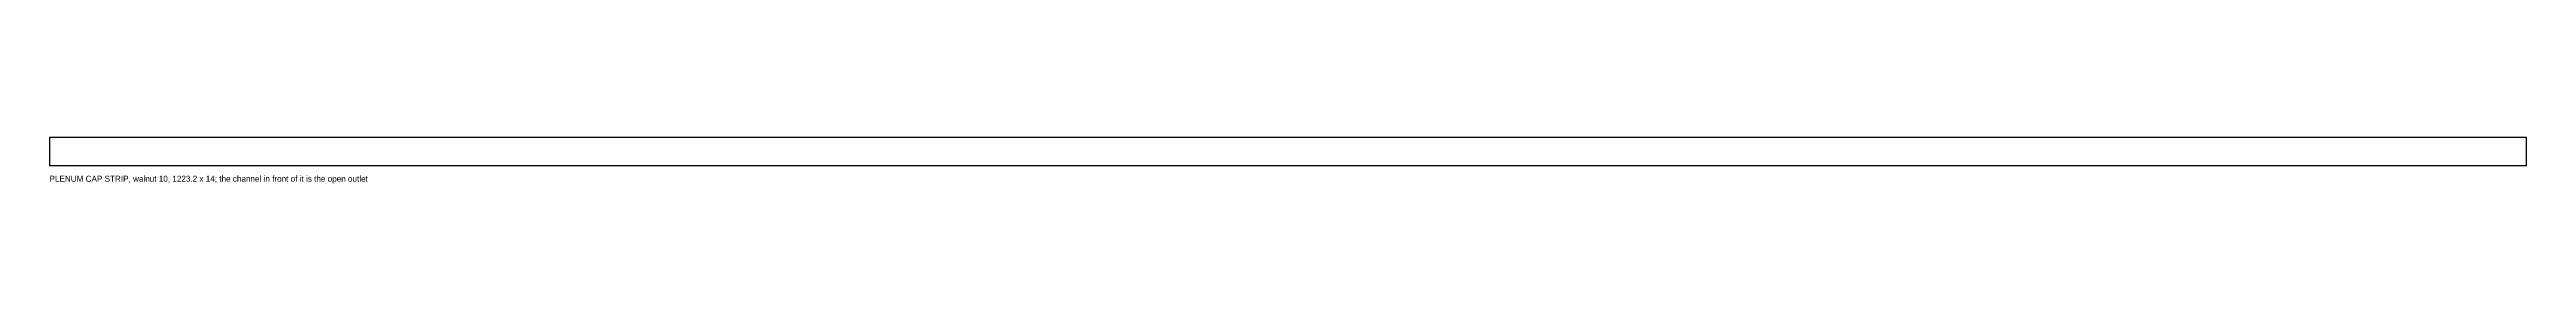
# Model space of a CAD drawing. Header units: millimetres. Extents: x 0 to 1223, y -9 to 14.
import ezdxf

# ---------------------------------------------------------------- set-up
doc = ezdxf.new("R2010")
doc.units = ezdxf.units.MM

msp = doc.modelspace()

# ---------------------------------------------------------------- linework, layer by layer
at = {"layer": 'OUTLINE'}
msp.add_lwpolyline([(0, 0), (1223.2, 0), (1223.2, 14), (0, 14)], close=True, dxfattribs=at)

# ---------------------------------------------------------------- texts
at = {"layer": 'TEXT'}
msp.add_text('PLENUM CAP STRIP, walnut 10, 1223.2 x 14; the channel in front of it is the open outlet', height=3, dxfattribs=at).set_placement((0, -8))

doc.saveas('drawing.dxf')
